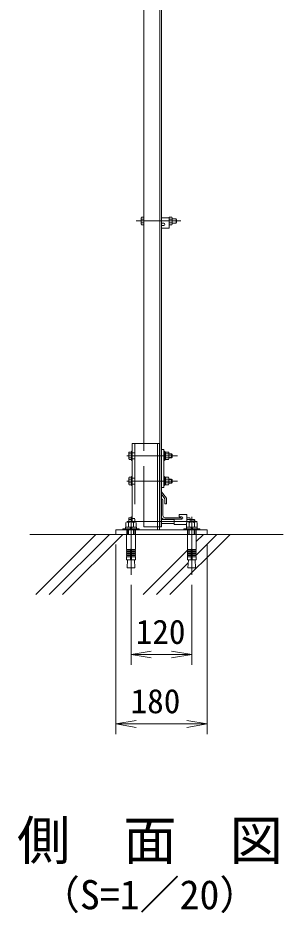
# Model space of a CAD drawing. Units: millimetres, scale not verified. Extents: x -4200 to 4200, y -2970 to 2970.
# Drawn here: x 102 to 625, y -205 to 1566 of the extents above; entities that cross this region are included whole.
import ezdxf
from ezdxf.enums import TextEntityAlignment as Align

# ---------------------------------------------------------------- set-up
doc = ezdxf.new("R2010")
doc.units = ezdxf.units.MM
doc.header["$LTSCALE"] = 20
doc.linetypes.add('DASHED', pattern=[7.5, 6, -1.5])
doc.linetypes.add('USER1', pattern=[50.8, 31.75, -6.35, 6.35, -6.35])
for name, color, linetype, lineweight in [('0-0_D-STR1', 1, 'Continuous', 18), ('0-1_D-BMK', 2, 'USER1', 13), ('0-2_D-STR-DIM', 7, 'Continuous', 9), ('0-3_D-STR3', 3, 'Continuous', 13), ('0-4_D-STR4', 7, 'Continuous', 9), ('0-5_0', 7, 'Continuous', 9), ('0-B_D-DCR-HCH', 7, 'Continuous', 9)]:
    doc.layers.add(name, color=color, linetype=linetype, lineweight=lineweight)
doc.layers.add('0-9_D-TTL-TXT', color=7, linetype='Continuous')
doc.styles.add('ＭＳ ゴシック', font='')
doc.styles.get('ＭＳ ゴシック').set_extended_font_data('MS Gothic')

# ---------------------------------------------------------------- blocks, each defined once
blk = doc.blocks.new('_Open')
at = {"layer": '0-5_0'}
blk.add_line((-20, 3.33), (0, 0), dxfattribs=at)
blk.add_lwpolyline([(-20, -3.33), (0, 0), (-20, 0)], dxfattribs=at)

msp = doc.modelspace()

# ---------------------------------------------------------------- linework, layer by layer
at = {"layer": '0-0_D-STR1'}
for p, q in [((349.9, 723.92), (349.9, 2358.92)), ((381.9, 558.92), (381.9, 2358.92)), ((384.9, 558.92), (384.9, 2358.92)), ((394.9, 615.54), (384.9, 628.04)), ((384.9, 623.46), (384.9, 628.04)), ((391.9, 614.41), (384.9, 623.46)), ((385.9, 613.92), (384.9, 613.92)), ((384.9, 578.92), (384.9, 613.92)), ((387.9, 581.42), (387.9, 611.92)), ((391.9, 604.54), (391.9, 614.41)), ((391.9, 604.54), (394.9, 604.54)), ((394.9, 604.54), (394.9, 615.54)), ((424.9, 573.92), (389.9, 573.92)), ((422.9, 576.92), (392.4, 576.92)), ((424.9, 574.92), (424.9, 573.92)), ((381.4, 558.92), (384.9, 558.92))]:
    msp.add_line(p, q, dxfattribs=at)
at = {"layer": '0-0_D-STR1', "linetype": 'DASHED'}
for p, q in [((349.9, 558.92), (349.9, 723.92)), ((381.4, 558.92), (349.9, 558.92))]:
    msp.add_line(p, q, dxfattribs=at)
at = {"layer": '0-0_D-STR1'}
for centre, radius, start, end in [((385.9, 611.92), 2, 0, 90), ((389.9, 578.92), 5, 180, 270), ((392.4, 581.42), 4.5, 180, 270), ((422.9, 574.92), 2, 0, 90)]:
    msp.add_arc(centre, radius, start, end, dxfattribs=at)
at = {"layer": '0-1_D-BMK'}
for p, q in [((422.9, 1163.92), (334.9, 1163.92)), ((416.54, 699.42), (316.54, 699.42)), ((416.54, 649.42), (316.54, 649.42)), ((455.18, 569.42), (317.54, 569.42)), ((324.9, 578.82), (324.9, 463.83)), ((444.9, 578.82), (444.9, 463.83))]:
    msp.add_line(p, q, dxfattribs=at)
at = {"layer": '0-2_D-STR-DIM'}
for p, q in [((294.9, 523.92), (294.9, 148.91)), ((474.9, 523.92), (474.9, 148.91)), ((324.9, 443.83), (324.9, 286.09)), ((444.9, 443.83), (444.9, 286.09)), ((364.9, 306.09), (404.9, 306.09)), ((334.9, 168.91), (434.9, 168.91))]:
    msp.add_line(p, q, dxfattribs=at)
at = {"layer": '0-3_D-STR3'}
for p, q in [((344.6, 1170.22), (345.3, 1171.42)), ((344.6, 1170.22), (344.6, 1157.62)), ((349.9, 1171.42), (345.3, 1171.42)), ((349.9, 1171.42), (349.9, 1156.41)), ((399.9, 1169.92), (384.9, 1169.92)), ((399.9, 1156.41), (399.9, 1171.42)), ((399.9, 1169.92), (399.9, 1149.92)), ((406.4, 1157.67), (406.4, 1170.17)), ((344.6, 1157.62), (345.3, 1156.41)), ((349.9, 1167.67), (345.3, 1167.67)), ((349.9, 1160.16), (345.3, 1160.16)), ((349.9, 1156.41), (345.3, 1156.41)), ((389.65, 1159.42), (384.9, 1159.42)), ((389.65, 1154.92), (384.9, 1154.92)), ((384.9, 1154.92), (384.9, 1149.92)), ((399.9, 1167.67), (405.67, 1167.67)), ((399.9, 1160.16), (405.67, 1160.16)), ((406.4, 1167.92), (413.7, 1167.92)), ((406.4, 1159.92), (413.7, 1159.92)), ((413.7, 1167.92), (414.9, 1166.72)), ((414.9, 1166.72), (414.9, 1161.12)), ((399.9, 1149.92), (384.9, 1149.92)), ((325.8, 708.42), (327.4, 708.42)), ((327.4, 569.02), (327.4, 723.92)), ((327.4, 723.92), (381.4, 723.92)), ((327.4, 708.42), (327.4, 690.42)), ((377.4, 552.92), (377.4, 723.92)), ((381.4, 552.92), (381.4, 723.92)), ((389.4, 708.42), (391, 708.42)), ((391, 708.42), (391, 690.42)), ((320.5, 705.72), (321.2, 706.92)), ((320.5, 693.12), (320.5, 705.72)), ((320.5, 693.12), (321.2, 691.91)), ((325.8, 706.92), (321.2, 706.92)), ((325.8, 703.17), (321.2, 703.17)), ((325.8, 695.66), (321.2, 695.66)), ((325.8, 691.91), (321.2, 691.91)), ((325.8, 691.91), (325.8, 706.92)), ((393, 691.91), (393, 706.92)), ((393, 703.17), (398.77, 703.17)), ((393, 695.66), (398.77, 695.66)), ((399.5, 693.17), (399.5, 705.67)), ((399.5, 703.42), (404.6, 703.42)), ((399.5, 702.67), (405.35, 702.67)), ((399.5, 696.17), (405.35, 696.17)), ((399.5, 695.42), (404.6, 695.42)), ((404.6, 703.42), (405.8, 702.22)), ((404.6, 703.42), (404.6, 695.42)), ((404.6, 695.42), (405.8, 696.62)), ((405.8, 702.22), (405.8, 696.62)), ((320.5, 655.72), (321.2, 656.92)), ((320.5, 643.12), (320.5, 655.72)), ((325.8, 656.92), (321.2, 656.92)), ((325.8, 658.42), (327.4, 658.42)), ((325.8, 641.91), (325.8, 656.92)), ((327.4, 658.42), (327.4, 640.42)), ((389.4, 658.42), (391, 658.42)), ((391, 658.42), (391, 640.42)), ((393, 641.91), (393, 656.92)), ((399.5, 643.17), (399.5, 655.67)), ((320.5, 643.12), (321.2, 641.91)), ((325.8, 653.17), (321.2, 653.17)), ((325.8, 645.66), (321.2, 645.66)), ((325.8, 641.91), (321.2, 641.91)), ((393, 653.17), (398.77, 653.17)), ((393, 645.66), (398.77, 645.66)), ((399.5, 653.42), (404.6, 653.42)), ((399.5, 652.67), (405.35, 652.67)), ((399.5, 646.17), (405.35, 646.17)), ((399.5, 645.42), (404.6, 645.42)), ((404.6, 653.42), (405.8, 652.22)), ((404.6, 653.42), (404.6, 645.42)), ((404.6, 645.42), (405.8, 646.62)), ((405.8, 652.22), (405.8, 646.62)), ((320.5, 575.72), (321.2, 576.92)), ((320.5, 569.02), (320.5, 575.72)), ((325.8, 576.92), (321.2, 576.92)), ((325.8, 573.17), (321.2, 573.17)), ((325.8, 578.42), (325.8, 569.02)), ((325.8, 578.42), (327.4, 578.42)), ((325.8, 569.02), (325.8, 576.92)), ((327.4, 578.42), (327.4, 569.02)), ((384.9, 573.42), (410.15, 573.42)), ((410.15, 563.42), (410.15, 573.92)), ((424.9, 573.92), (410.15, 573.92)), ((420.15, 578.42), (420.15, 583.42)), ((435.15, 583.42), (420.15, 583.42)), ((424.9, 578.42), (420.15, 578.42)), ((435.15, 568.13), (435.15, 583.42)), ((435.15, 568.13), (435.15, 576.92)), ((435.15, 573.17), (440.92, 573.17)), ((441.65, 569.02), (441.65, 575.67)), ((441.65, 573.42), (449.6, 573.42)), ((441.65, 572.67), (450.35, 572.67)), ((449.6, 573.42), (450.8, 572.22)), ((449.6, 573.42), (449.6, 569.02)), ((450.8, 572.22), (450.8, 569.02)), ((384.9, 565.42), (410.15, 565.42)), ((434.51, 563.42), (410.15, 563.42)), ((333.55, 543.92), (316.25, 543.92))]:
    msp.add_line(p, q, dxfattribs=at)
at = {"layer": '0-3_D-STR3', "linetype": 'DASHED'}
for p, q in [((332.4, 723.92), (332.4, 569)), ((332.4, 705.42), (327.4, 705.42)), ((332.4, 693.42), (327.4, 693.42)), ((332.4, 655.42), (327.4, 655.42)), ((332.4, 643.42), (327.4, 643.42)), ((332.4, 575.42), (327.4, 575.42)), ((316.4, 543.92), (316.4, 552.92)), ((333.41, 543.92), (333.41, 552.92)), ((436.39, 543.92), (436.39, 552.92)), ((453.4, 543.92), (453.4, 552.92))]:
    msp.add_line(p, q, dxfattribs=at)
at = {"layer": '0-3_D-STR3', "lineweight": 18}
for p, q in [((317.11, 569.02), (332.69, 569.02)), ((452.69, 569.02), (437.11, 569.02)), ((438.9, 569.02), (450.9, 569.02)), ((308.9, 552.92), (308.9, 555.22)), ((308.9, 555.22), (340.9, 555.22)), ((340.9, 552.92), (308.9, 552.92)), ((314.15, 558.22), (335.65, 558.22)), ((314.15, 555.22), (314.15, 558.22)), ((335.65, 555.22), (314.15, 555.22)), ((314.51, 558.22), (314.51, 566.52)), ((335.29, 558.22), (314.51, 558.22)), ((318.9, 543.92), (318.9, 552.92)), ((319.7, 558.22), (319.7, 566.52)), ((319.98, 543.92), (319.98, 552.92)), ((323.4, 555.22), (324.2, 558.22)), ((326.4, 558.22), (325.6, 555.22)), ((329.82, 543.92), (329.82, 552.92)), ((330.1, 558.22), (330.1, 566.52)), ((330.9, 552.92), (330.9, 543.92)), ((335.29, 566.52), (335.29, 558.22)), ((335.65, 558.22), (335.65, 555.22)), ((340.9, 555.22), (340.9, 552.92)), ((428.9, 555.22), (428.9, 552.92)), ((460.9, 555.22), (428.9, 555.22)), ((428.9, 552.92), (460.9, 552.92)), ((455.65, 558.22), (434.15, 558.22)), ((434.15, 558.22), (434.15, 555.22)), ((434.15, 555.22), (455.65, 555.22)), ((434.51, 566.52), (434.51, 558.22)), ((434.51, 558.22), (455.29, 558.22)), ((438.9, 552.92), (438.9, 543.92)), ((439.7, 558.22), (439.7, 566.52)), ((439.98, 543.92), (439.98, 552.92)), ((443.4, 558.22), (444.2, 555.22)), ((446.4, 555.22), (445.6, 558.22)), ((449.82, 543.92), (449.82, 552.92)), ((450.1, 558.22), (450.1, 566.52)), ((450.9, 543.92), (450.9, 552.92)), ((455.29, 558.22), (455.29, 566.52)), ((455.65, 555.22), (455.65, 558.22)), ((460.9, 552.92), (460.9, 555.22)), ((316.25, 543.92), (316.25, 513.88)), ((333.55, 543.92), (333.55, 513.88)), ((436.25, 543.92), (436.25, 513.88)), ((453.55, 543.92), (453.55, 513.88)), ((323.9, 513.88), (316.25, 513.88)), ((316.25, 511.38), (316.68, 513.84)), ((323.9, 513.88), (323.9, 493.92)), ((325.9, 513.88), (325.9, 493.92)), ((325.9, 513.88), (333.55, 513.88)), ((333.55, 511.38), (333.12, 513.84)), ((443.9, 513.88), (436.25, 513.88)), ((436.25, 511.38), (436.68, 513.84)), ((443.9, 513.88), (443.9, 493.92)), ((445.9, 513.88), (453.55, 513.88)), ((445.9, 513.88), (445.9, 493.92)), ((453.55, 511.38), (453.12, 513.84)), ((316.25, 511.38), (323.9, 511.38)), ((316.25, 511.38), (316.25, 509.88)), ((316.25, 509.88), (323.9, 509.88)), ((316.25, 507.38), (316.68, 509.84)), ((316.25, 507.38), (323.9, 507.38)), ((316.25, 507.38), (316.25, 505.88)), ((316.25, 505.88), (323.9, 505.88)), ((316.25, 503.38), (316.68, 505.84)), ((316.25, 503.38), (323.9, 503.38)), ((316.25, 503.38), (316.25, 501.88)), ((316.25, 501.88), (323.9, 501.88)), ((316.25, 499.42), (316.68, 501.88)), ((316.25, 499.42), (323.9, 499.42)), ((316.25, 499.42), (316.25, 493.92)), ((333.55, 511.38), (325.9, 511.38)), ((333.55, 509.88), (325.9, 509.88)), ((333.55, 507.38), (325.9, 507.38)), ((333.55, 505.88), (325.9, 505.88)), ((333.55, 503.38), (325.9, 503.38)), ((333.55, 501.88), (325.9, 501.88)), ((333.55, 499.42), (325.9, 499.42)), ((333.55, 507.38), (333.12, 509.84)), ((333.55, 503.38), (333.12, 505.84)), ((333.55, 499.42), (333.12, 501.88)), ((333.55, 511.38), (333.55, 509.88)), ((333.55, 507.38), (333.55, 505.88)), ((333.55, 503.38), (333.55, 501.88)), ((333.55, 499.42), (333.55, 493.92)), ((436.25, 511.38), (443.9, 511.38)), ((436.25, 511.38), (436.25, 509.88)), ((436.25, 509.88), (443.9, 509.88)), ((436.25, 507.38), (436.68, 509.84)), ((436.25, 507.38), (443.9, 507.38)), ((436.25, 507.38), (436.25, 505.88)), ((436.25, 505.88), (443.9, 505.88)), ((436.25, 503.38), (436.68, 505.84)), ((436.25, 503.38), (443.9, 503.38)), ((436.25, 503.38), (436.25, 501.88)), ((436.25, 499.42), (436.68, 501.88)), ((436.25, 501.88), (443.9, 501.88)), ((436.25, 499.42), (443.9, 499.42)), ((436.25, 499.42), (436.25, 493.92)), ((453.55, 511.38), (445.9, 511.38)), ((453.55, 509.88), (445.9, 509.88)), ((453.55, 507.38), (445.9, 507.38)), ((453.55, 505.88), (445.9, 505.88)), ((453.55, 503.38), (445.9, 503.38)), ((453.55, 501.88), (445.9, 501.88)), ((453.55, 499.42), (445.9, 499.42)), ((453.55, 507.38), (453.12, 509.84)), ((453.55, 503.38), (453.12, 505.84)), ((453.55, 499.42), (453.12, 501.88)), ((453.55, 511.38), (453.55, 509.88)), ((453.55, 507.38), (453.55, 505.88)), ((453.55, 503.38), (453.55, 501.88)), ((453.55, 499.42), (453.55, 493.92)), ((333.55, 493.92), (316.25, 493.92)), ((318.23, 493.92), (317.32, 477.82)), ((331.56, 493.92), (332.48, 477.82)), ((436.25, 493.92), (453.55, 493.92)), ((438.23, 493.92), (437.32, 477.82)), ((451.56, 493.92), (452.48, 477.82)), ((317.32, 477.82), (332.48, 477.82)), ((452.48, 477.82), (437.32, 477.82))]:
    msp.add_line(p, q, dxfattribs=at)
at = {"layer": '0-3_D-STR3'}
for points in [[(399.9, 1171.42), (405.67, 1171.42), (406.4, 1170.17)], [(399.9, 1156.41), (405.67, 1156.41), (406.4, 1157.67)], [(413.7, 1167.92), (413.7, 1159.92), (414.9, 1161.12)], [(325.8, 708.42), (325.8, 690.42), (327.4, 690.42)], [(389.4, 708.42), (389.4, 690.42), (391, 690.42)], [(393, 706.92), (398.77, 706.92), (399.5, 705.67)], [(393, 691.91), (398.77, 691.91), (399.5, 693.17)], [(325.8, 658.42), (325.8, 640.42), (327.4, 640.42)], [(389.4, 658.42), (389.4, 640.42), (391, 640.42)], [(393, 656.92), (398.77, 656.92), (399.5, 655.67)], [(393, 641.91), (398.77, 641.91), (399.5, 643.17)], [(435.15, 576.92), (440.92, 576.92), (441.65, 575.67)]]:
    msp.add_lwpolyline(points, dxfattribs=at)
for points in [[(384.9, 711.92), (389.4, 711.92), (389.4, 636.92), (384.9, 636.92)], [(393, 707.12), (391, 707.12), (391, 691.72), (393, 691.72)], [(393, 657.12), (391, 657.12), (391, 641.72), (393, 641.72)], [(294.9, 543.92), (474.9, 543.92), (474.9, 552.92), (294.9, 552.92)]]:
    msp.add_lwpolyline(points, close=True, dxfattribs=at)
for centre, radius, start, end in [((348.04, 1169.55), 3.32, 145.61585, 214.38415), ((402.93, 1169.55), 3.32, 325.61586, 34.38414), ((357.13, 1163.92), 12.42, 162.4121, 197.5879), ((348.04, 1158.29), 3.32, 145.61585, 214.38415), ((389.65, 1157.17), 2.25, 270, 90), ((402.93, 1158.29), 3.32, 325.61585, 34.38416), ((393.84, 1163.92), 12.42, 342.4121, 17.5879), ((333.03, 699.42), 12.42, 162.4121, 197.5879), ((323.94, 705.04), 3.32, 145.61585, 214.38415), ((323.94, 693.79), 3.32, 145.61585, 214.38415), ((396.03, 705.04), 3.32, 325.61586, 34.38414), ((396.03, 693.79), 3.32, 325.61585, 34.38416), ((386.94, 699.42), 12.42, 342.4121, 17.5879), ((323.94, 655.04), 3.32, 145.61585, 214.38415), ((396.03, 655.04), 3.32, 325.61586, 34.38414), ((333.03, 649.42), 12.42, 162.4121, 197.5879), ((323.94, 643.79), 3.32, 145.61585, 214.38415), ((396.03, 643.79), 3.32, 325.61585, 34.38416), ((386.94, 649.42), 12.42, 342.4121, 17.5879), ((333.03, 569.42), 12.42, 162.4121, 181.84567), ((323.94, 575.05), 3.32, 145.61585, 214.38415), ((424.9, 576.17), 2.25, 270, 90), ((438.18, 575.05), 3.32, 325.61586, 34.38414), ((429.09, 569.42), 12.42, 358.15433, 17.5879)]:
    msp.add_arc(centre, radius, start, end, dxfattribs=at)
at = {"layer": '0-3_D-STR3', "lineweight": 18}
for centre, radius, start, end in [((317.11, 566.42), 2.6, 2.20423, 177.79577), ((324.9, 562.37), 6.65, 38.61324, 141.38676), ((332.69, 566.42), 2.6, 2.20423, 177.79577), ((437.11, 566.42), 2.6, 2.20423, 177.79577), ((444.9, 562.37), 6.65, 38.61324, 141.38676), ((452.69, 566.42), 2.6, 2.20423, 177.79577), ((324.9, 513.88), 1, 0, 180), ((444.9, 513.88), 1, 0, 180)]:
    msp.add_arc(centre, radius, start, end, dxfattribs=at)
at = {"layer": '0-4_D-STR4'}
msp.add_line((125.03, 543.92), (625.03, 543.92), dxfattribs=at)
at = {"layer": '0-B_D-DCR-HCH'}
for p, q in [((136.67, 424.86), (255.73, 543.92)), ((163.19, 424.86), (282.25, 543.92)), ((189.71, 424.86), (308.77, 543.92)), ((401.84, 424.86), (520.9, 543.92)), ((453.55, 529.6), (467.87, 543.92)), ((453.55, 503.08), (494.38, 543.92)), ((348.81, 424.86), (436.45, 512.5)), ((375.32, 424.86), (437.86, 487.4))]:
    msp.add_line(p, q, dxfattribs=at)

# ---------------------------------------------------------------- block references
at = {"layer": '0-2_D-STR-DIM', "xscale": 2, "yscale": 2, "rotation": 180}
for p in [(324.9, 306.09), (294.9, 168.91)]:
    msp.add_blockref('_Open', p, dxfattribs=at)
at = {"layer": '0-2_D-STR-DIM', "xscale": 2, "yscale": 2}
for p in [(444.9, 306.09), (474.9, 168.91)]:
    msp.add_blockref('_Open', p, dxfattribs=at)

# ---------------------------------------------------------------- texts
at = {"layer": '0-2_D-STR-DIM', "style": 'ＭＳ ゴシック'}
for s, p in [('120', (334.25, 312.84)), ('180', (324.1, 175.65))]:
    msp.add_text(s, height=48.09, dxfattribs=at).set_placement(p, align=Align.BOTTOM_LEFT)
at = {"layer": '0-9_D-TTL-TXT', "style": 'ＭＳ ゴシック'}
for s, height, p in [('側\u3000面\u3000図', 76.98, (99.77, -123.02)), ('側\u3000面\u3000図', 76.98, (99.77, -123.02)), ('（S=1／20）', 57.77, (145.25, -215)), ('（S=1／20）', 57.77, (145.25, -215))]:
    msp.add_text(s, height=height, dxfattribs=at).set_placement(p, align=Align.BOTTOM_LEFT)

doc.saveas('drawing.dxf')
